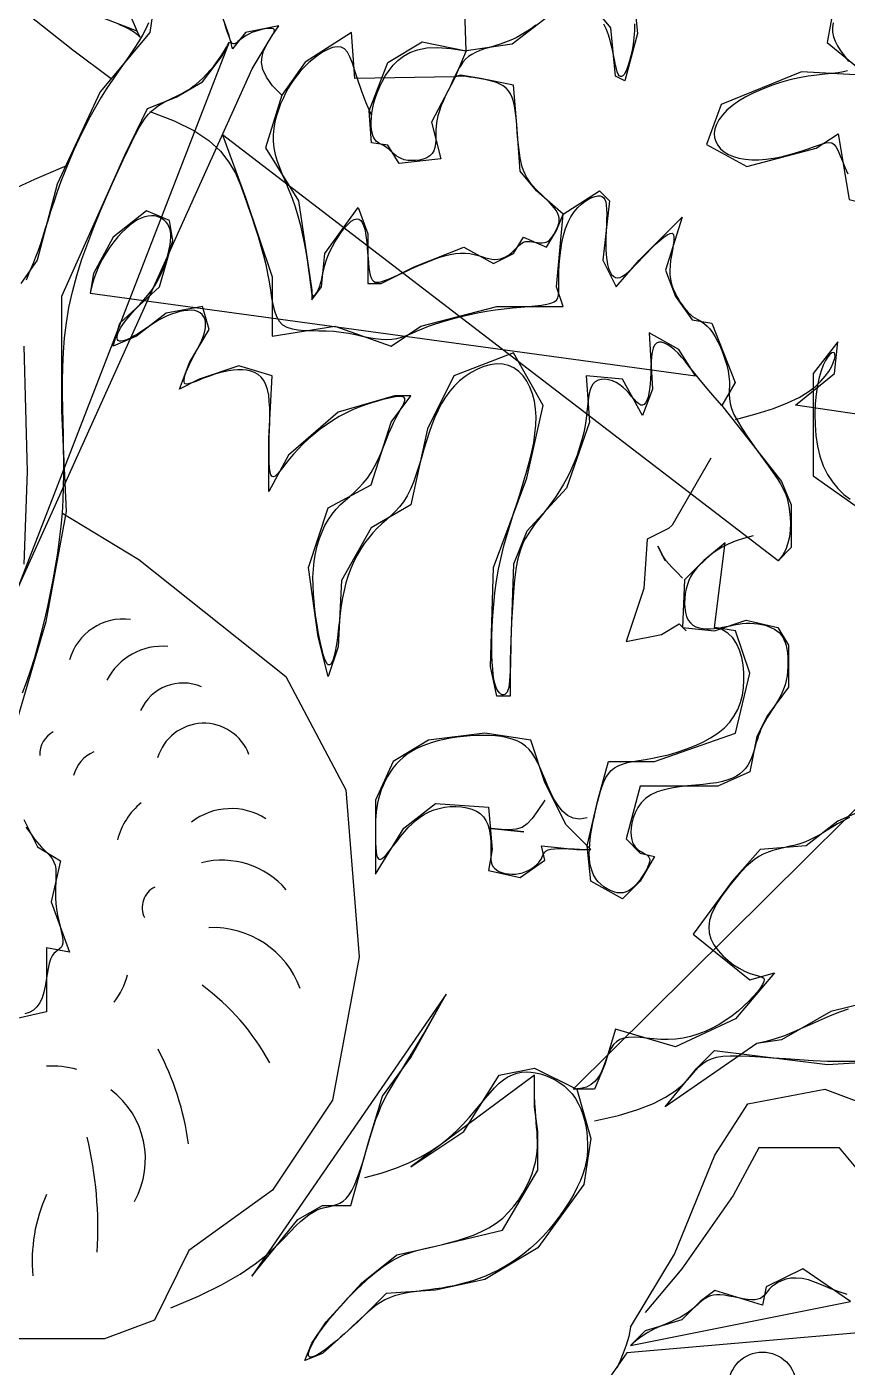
# Model space of a CAD drawing. Header units: metres. Extents: x -5582206 to 1721362, y -2047520 to 6750995.
# Drawn here: x 3729.4 to 3916.4, y 2026 to 2331.7 of the extents above; entities that cross this region are included whole.
import ezdxf

# ---------------------------------------------------------------- set-up
doc = ezdxf.new("R2010")
doc.units = ezdxf.units.M
doc.layers.add('3', color=3, linetype='Continuous')
doc.layers.add('7', color=7, linetype='Continuous')

msp = doc.modelspace()

# ---------------------------------------------------------------- linework, layer by layer
at = {"layer": '3'}
for points in [[(3845.49, 2332.04), (3844.4, 2331.27), (3843.29, 2330.53), (3842.14, 2329.84), (3840.97, 2329.21), (3839.77, 2328.65), (3838.55, 2328.16), (3837.32, 2327.74), (3836.1, 2327.36), (3834.92, 2327), (3833.78, 2326.65), (3832.71, 2326.28), (3831.73, 2325.87), (3830.85, 2325.42), (3830.09, 2324.89), (3829.43, 2324.29), (3828.85, 2323.62), (3828.33, 2322.88), (3827.86, 2322.08), (3827.41, 2321.21), (3826.95, 2320.29), (3826.48, 2319.3), (3825.97, 2318.26), (3825.44, 2317.17), (3824.9, 2316.04), (3824.39, 2314.89), (3823.91, 2313.72), (3823.49, 2312.54), (3823.14, 2311.37), (3822.89, 2310.22), (3822.75, 2309.08), (3822.68, 2307.99), (3822.65, 2306.94), (3822.63, 2305.95), (3822.57, 2305.02), (3822.45, 2304.18), (3822.22, 2303.43), (3821.84, 2302.79), (3821.3, 2302.26), (3820.61, 2301.83), (3819.81, 2301.52), (3818.95, 2301.3), (3818.04, 2301.19), (3817.13, 2301.17), (3816.26, 2301.24), (3815.46, 2301.39), (3814.75, 2301.63), (3814.14, 2301.93), (3813.61, 2302.27), (3813.13, 2302.65), (3812.7, 2303.04), (3812.3, 2303.42), (3811.91, 2303.78), (3811.52, 2304.1), (3811.12, 2304.37), (3810.71, 2304.6), (3810.31, 2304.82), (3809.91, 2305.04), (3809.52, 2305.28), (3809.16, 2305.57), (3808.84, 2305.93), (3808.55, 2306.37), (3808.31, 2306.92), (3808.13, 2307.56), (3808, 2308.3), (3807.93, 2309.12), (3807.92, 2310.03), (3807.97, 2311.02), (3808.09, 2312.07), (3808.29, 2313.19), (3808.55, 2314.36), (3808.9, 2315.57), (3809.33, 2316.82), (3809.86, 2318.07), (3810.47, 2319.33), (3811.2, 2320.56), (3812.02, 2321.77), (3812.97, 2322.93), (3814.03, 2324.02), (3815.28, 2325), (3816.75, 2325.84), (3818.51, 2326.48), (3820.62, 2326.88), (3823.12, 2327), (3826.07, 2326.79), (3829.54, 2326.2), (3823.65, 2504.85)], [(3750.35, 2332.3), (3751.72, 2331.68), (3752.96, 2331.07), (3753.98, 2330.46), (3754.75, 2329.87), (3755.21, 2329.31), (3747.92, 2346.04)], [(3709.77, 2164.87), (3780.79, 2322.14), (3785.32, 2329.68), (3786.83, 2331.94), (3779.29, 2330.43), (3776.27, 2326.66), (3775.52, 2329.68), (3770.99, 2342.48)], [(3867.17, 2344.44), (3868.67, 2330.2), (3865.74, 2319.39), (3863.64, 2320.44), (3862.59, 2331.44), (3855.25, 2340.35)], [(3758.93, 2340.22), (3757.42, 2330.43), (3746.11, 2316.87), (3736.3, 2295.78), (3731.78, 2278.45), (3728.01, 2273.18)], [(3913.55, 2337.27), (3911.89, 2328.12), (3921.05, 2320.63), (3906.06, 2321.46), (3887.73, 2313.98), (3884.4, 2304.82), (3893.56, 2299.83), (3909.39, 2303.99), (3914.38, 2307.32), (3916.88, 2292.34), (3936.04, 2287.35), (3947.7, 2291.51), (3951.87, 2298.17), (3962.69, 2300.66), (3979.35, 2308.15), (3978.52, 2322.3), (3971.02, 2321.46), (3966.86, 2318.97), (3959.36, 2327.29), (3954.36, 2328.12), (3946.04, 2323.96), (3937.71, 2321.46), (3935.21, 2321.46)], [(3757.13, 2332.59), (3756.52, 2331.23), (3755.78, 2329.8), (3754.91, 2328.31), (3753.9, 2326.76), (3752.79, 2325.13), (3751.59, 2323.42), (3750.32, 2321.62), (3749.02, 2319.72), (3747.69, 2317.72), (3746.36, 2315.62), (3745.05, 2313.39), (3743.78, 2311.08), (3742.54, 2308.69), (3741.35, 2306.25), (3740.21, 2303.78), (3739.13, 2301.3), (3738.12, 2298.83), (3737.18, 2296.41), (3736.33, 2294.04), (3735.55, 2291.74), (3734.83, 2289.54), (3734.17, 2287.45), (3733.55, 2285.47), (3732.98, 2283.64), (3732.43, 2281.97), (3731.91, 2280.46), (3731.39, 2279.14), (3730.9, 2277.96), (3730.44, 2276.89), (3730, 2275.88), (3729.61, 2274.9), (3729.27, 2273.89)], [(3748.65, 2319.85), (3739.91, 2326.4), (3729.72, 2334.4)], [(3745.01, 2334.4), (3754.48, 2330.77), (3755.21, 2329.31)], [(3848.95, 2334.59), (3840.03, 2327.77), (3829.54, 2326.2), (3826.91, 2319.91), (3821.67, 2309.95), (3823.77, 2301.57), (3814.32, 2300.52), (3811.7, 2304.71), (3808.02, 2305.24), (3807.5, 2312.57), (3811.7, 2323.58), (3819.57, 2328.3), (3829.54, 2326.2)], [(3913.26, 2332.61), (3913.08, 2331.57), (3913.1, 2330.51), (3913.31, 2329.45), (3913.69, 2328.4), (3914.23, 2327.37), (3914.88, 2326.39), (3915.55, 2325.45), (3916.19, 2324.58), (3916.72, 2323.79)], [(3787.58, 2316.12), (3787.58, 2316.12), (3785.44, 2318.27), (3784.03, 2320.23), (3783.24, 2321.98), (3782.95, 2323.56), (3783.04, 2324.95), (3783.39, 2326.18), (3783.9, 2327.25), (3784.44, 2328.17), (3784.91, 2328.95), (3785.3, 2329.6), (3785.59, 2330.12), (3785.77, 2330.54), (3785.85, 2330.86), (3785.8, 2331.08), (3785.63, 2331.23), (3785.32, 2331.31), (3784.87, 2331.33), (3784.32, 2331.29), (3783.67, 2331.2), (3782.96, 2331.06), (3782.22, 2330.87), (3781.47, 2330.64), (3780.73, 2330.37), (3780.04, 2330.05), (3779.41, 2329.71), (3778.86, 2329.35), (3778.36, 2328.99), (3777.92, 2328.64), (3777.53, 2328.33), (3777.19, 2328.08), (3776.9, 2327.89), (3776.65, 2327.79), (3776.43, 2327.8), (3776.23, 2327.92), (3776.05, 2328.16), (3775.86, 2328.52), (3775.66, 2329.01), (3775.44, 2329.63), (3775.19, 2330.4), (3774.89, 2331.31), (3774.53, 2332.37)], [(3808.03, 2311.54), (3808.03, 2311.54), (3806.74, 2314.53), (3805.71, 2317.21), (3804.89, 2319.6), (3804.22, 2321.67), (3803.64, 2323.42), (3803.09, 2324.84), (3802.51, 2325.92), (3801.84, 2326.66), (3801.05, 2327.06), (3800.13, 2327.14), (3799.12, 2326.96), (3798.05, 2326.55), (3796.95, 2325.96), (3795.84, 2325.23), (3794.76, 2324.41), (3793.74, 2323.53), (3792.79, 2322.62), (3791.91, 2321.7), (3791.11, 2320.76), (3790.36, 2319.77), (3789.67, 2318.75), (3789.02, 2317.68), (3788.41, 2316.55), (3787.83, 2315.36), (3787.28, 2314.11), (3786.77, 2312.79), (3786.33, 2311.41), (3785.96, 2310), (3785.7, 2308.55), (3785.55, 2307.07), (3785.54, 2305.57), (3785.7, 2304.07), (3786.01, 2302.56), (3786.48, 2301.03), (3787.06, 2299.47), (3787.72, 2297.87), (3788.44, 2296.2), (3789.18, 2294.44), (3789.91, 2292.59), (3790.6, 2290.63), (3791.22, 2288.55), (3791.78, 2286.39), (3792.27, 2284.21), (3792.7, 2282.05), (3793.07, 2279.96), (3793.39, 2278.01), (3793.65, 2276.23), (3793.86, 2274.69), (3794.03, 2273.41), (3794.16, 2272.39), (3794.26, 2271.61), (3794.35, 2271.03), (3794.43, 2270.63), (3794.52, 2270.4), (3794.62, 2270.29), (3794.74, 2270.29), (3794.9, 2270.38), (3795.09, 2270.55), (3795.29, 2270.8), (3795.51, 2271.12), (3795.74, 2271.53), (3795.96, 2272), (3796.18, 2272.56), (3796.38, 2273.18), (3796.56, 2273.87), (3796.73, 2274.64), (3796.91, 2275.46), (3797.12, 2276.35), (3797.36, 2277.3), (3797.67, 2278.3), (3798.05, 2279.36), (3798.51, 2280.46), (3799.08, 2281.61), (3799.73, 2282.76), (3800.44, 2283.89), (3801.18, 2284.95), (3801.94, 2285.9), (3802.68, 2286.71), (3803.39, 2287.34), (3804.04, 2287.74), (3804.62, 2287.9), (3805.11, 2287.82), (3805.54, 2287.53), (3805.9, 2287.04), (3806.2, 2286.38), (3806.45, 2285.57), (3806.65, 2284.64), (3806.81, 2283.6), (3806.93, 2282.48), (3807.03, 2281.31), (3807.12, 2280.13), (3807.2, 2278.96), (3807.29, 2277.83), (3807.39, 2276.79), (3807.52, 2275.85), (3807.69, 2275.06), (3807.9, 2274.44), (3808.16, 2273.98), (3808.48, 2273.67), (3808.85, 2273.49), (3809.28, 2273.43), (3809.77, 2273.47), (3810.33, 2273.6), (3810.96, 2273.81), (3811.65, 2274.07), (3812.42, 2274.39), (3813.25, 2274.75), (3814.15, 2275.16), (3815.11, 2275.6), (3816.13, 2276.07), (3817.22, 2276.56), (3818.37, 2277.07), (3819.58, 2277.59), (3820.82, 2278.11), (3822.1, 2278.6), (3823.38, 2279.05), (3824.66, 2279.44), (3825.92, 2279.76), (3827.14, 2279.98), (3828.3, 2280.09), (3829.4, 2280.07), (3830.43, 2279.96), (3831.39, 2279.77), (3832.31, 2279.54), (3833.16, 2279.28), (3833.97, 2279.04), (3834.74, 2278.84), (3835.46, 2278.7), (3836.15, 2278.66), (3836.81, 2278.69), (3837.42, 2278.81), (3838.01, 2278.99), (3838.56, 2279.23), (3839.07, 2279.52), (3839.55, 2279.85), (3839.99, 2280.21), (3840.4, 2280.6), (3840.78, 2280.99), (3841.15, 2281.38), (3841.51, 2281.75), (3841.88, 2282.08), (3842.27, 2282.36), (3842.68, 2282.58), (3843.13, 2282.72), (3843.62, 2282.77), (3844.15, 2282.75), (3844.7, 2282.69), (3845.27, 2282.6), (3845.83, 2282.51), (3846.38, 2282.44), (3846.91, 2282.42), (3847.4, 2282.47), (3847.85, 2282.61), (3848.26, 2282.83), (3848.62, 2283.12), (3848.96, 2283.48), (3849.26, 2283.87), (3849.54, 2284.31), (3849.8, 2284.76), (3850.04, 2285.23), (3850.27, 2285.7), (3850.47, 2286.18), (3850.64, 2286.66), (3850.75, 2287.15), (3850.8, 2287.65), (3850.77, 2288.16), (3850.64, 2288.7), (3850.42, 2289.25), (3850.08, 2289.83), (3849.64, 2290.42), (3849.13, 2291.03), (3848.55, 2291.65), (3847.93, 2292.28), (3847.29, 2292.9), (3846.65, 2293.53), (3846.02, 2294.15), (3845.42, 2294.76), (3844.87, 2295.36), (3844.35, 2295.99), (3843.87, 2296.64), (3843.43, 2297.34), (3843.03, 2298.08), (3842.68, 2298.9), (3842.38, 2299.8), (3842.11, 2300.78), (3841.9, 2301.85), (3841.71, 2302.98), (3841.56, 2304.16), (3841.43, 2305.38), (3841.31, 2306.61), (3841.21, 2307.85), (3841.12, 2309.09), (3841.02, 2310.3), (3840.91, 2311.47), (3840.78, 2312.6), (3840.6, 2313.67), (3840.37, 2314.67), (3840.08, 2315.58), (3839.7, 2316.41), (3839.23, 2317.12), (3838.66, 2317.72), (3838, 2318.22), (3837.27, 2318.63), (3836.47, 2318.97), (3835.62, 2319.24), (3834.74, 2319.46), (3833.85, 2319.65), (3832.95, 2319.82), (3832.06, 2319.98), (3831.19, 2320.13), (3830.36, 2320.25), (3829.56, 2320.35), (3828.81, 2320.41), (3828.12, 2320.42), (3827.5, 2320.39), (3826.95, 2320.29), (3804.17, 2319.88), (3803.42, 2330.43), (3792.86, 2323.65), (3787.58, 2316.12), (3783.81, 2304.07), (3791.35, 2292.01), (3794.37, 2271.67), (3794.37, 2269.41), (3796.63, 2272.43), (3797.38, 2279.96), (3804.92, 2290.51), (3807.19, 2284.48), (3807.19, 2273.18), (3810.2, 2273.18), (3817.74, 2276.95), (3829.05, 2281.47), (3835.84, 2277.7), (3840.36, 2279.96), (3842.63, 2283.73), (3847.9, 2281.47), (3850.17, 2285.23), (3851.68, 2289), (3845.64, 2294.27), (3841.87, 2298.79), (3841.12, 2309.34), (3840.36, 2318.38), (3832.82, 2319.88), (3828.3, 2320.64), (3826.95, 2320.29)], [(3867.98, 2332.36), (3867.93, 2330.77), (3867.81, 2329.24), (3867.63, 2327.77), (3867.4, 2326.39), (3867.13, 2325.11), (3866.83, 2323.96), (3866.52, 2322.93), (3866.2, 2322.07), (3865.88, 2321.37), (3865.57, 2320.85), (3865.28, 2320.51), (3865, 2320.35), (3864.73, 2320.37), (3864.48, 2320.55), (3864.24, 2320.91), (3864.02, 2321.42), (3863.82, 2322.1), (3863.63, 2322.92), (3863.44, 2323.88), (3863.24, 2324.95), (3863.01, 2326.1), (3862.74, 2327.32), (3862.42, 2328.57), (3862.02, 2329.84), (3861.54, 2331.09), (3860.97, 2332.32)], [(3728.44, 2179.81), (3729.43, 2182.38), (3730.35, 2185.06), (3731.21, 2187.82), (3732.02, 2190.65), (3732.78, 2193.55), (3733.5, 2196.5), (3734.18, 2199.49), (3734.83, 2202.51), (3735.43, 2205.56), (3735.98, 2208.62), (3736.47, 2211.68), (3736.89, 2214.73), (3737.24, 2217.78), (3737.51, 2220.8), (3737.69, 2223.79), (3737.8, 2226.76), (3737.84, 2229.71), (3737.84, 2232.67), (3737.8, 2235.63), (3737.74, 2238.61), (3737.66, 2241.62), (3737.59, 2244.67), (3737.54, 2247.76), (3737.53, 2250.91), (3737.59, 2254.11), (3737.74, 2257.39), (3738.01, 2260.73), (3738.43, 2264.16), (3739.02, 2267.67), (3739.81, 2271.26), (3740.81, 2274.95), (3741.99, 2278.67), (3743.3, 2282.38), (3744.7, 2286.03), (3746.13, 2289.55), (3747.57, 2292.91), (3748.95, 2296.03), (3750.23, 2298.87), (3751.38, 2301.38), (3752.41, 2303.58), (3753.33, 2305.5), (3754.17, 2307.16), (3754.96, 2308.59), (3755.7, 2309.82), (3756.42, 2310.86), (3757.14, 2311.75), (3757.89, 2312.51), (3758.64, 2313.16), (3759.42, 2313.72), (3760.2, 2314.21), (3760.99, 2314.64), (3761.78, 2315.04), (3762.58, 2315.41), (3763.37, 2315.78), (3764.15, 2316.17), (3764.93, 2316.58), (3765.7, 2317.02), (3766.47, 2317.51), (3767.25, 2318.05), (3768.03, 2318.64), (3768.81, 2319.31), (3769.61, 2320.05), (3770.41, 2320.88), (3771.22, 2321.78), (3772.02, 2322.75), (3772.8, 2323.77), (3773.55, 2324.83), (3774.26, 2325.93), (3774.92, 2327.04), (3775.52, 2328.17), (3705.68, 2147.99)], [(3727.18, 2173.57), (3733.84, 2196.07), (3738.45, 2221.14), (3737.42, 2244.15), (3737.42, 2270.24), (3751.76, 2302.46), (3756.92, 2313.1), (3763.45, 2315.62), (3769.48, 2319.13), (3774.01, 2325.16), (3775.52, 2328.17)], [(3916.48, 2321.66), (3915.59, 2321.4), (3914.41, 2321.21), (3912.98, 2321.05), (3911.33, 2320.89), (3909.51, 2320.69), (3907.55, 2320.43), (3905.5, 2320.08), (3903.4, 2319.6), (3901.28, 2319), (3899.18, 2318.3), (3897.14, 2317.51), (3895.18, 2316.64), (3893.36, 2315.71), (3891.7, 2314.72), (3890.23, 2313.7), (3888.99, 2312.65), (3887.99, 2311.58), (3887.2, 2310.51), (3886.64, 2309.45), (3886.29, 2308.41), (3886.15, 2307.4), (3886.22, 2306.43), (3886.48, 2305.52), (3886.94, 2304.67), (3887.59, 2303.89), (3888.4, 2303.2), (3889.38, 2302.6), (3890.51, 2302.11), (3891.77, 2301.73), (3893.16, 2301.48), (3894.67, 2301.36), (3896.28, 2301.37), (3897.96, 2301.51), (3899.67, 2301.76), (3901.39, 2302.08), (3903.07, 2302.48), (3904.69, 2302.92), (3906.2, 2303.38), (3907.58, 2303.85), (3908.8, 2304.31), (3909.87, 2304.72), (3910.8, 2305.04), (3911.61, 2305.26), (3912.31, 2305.32), (3912.93, 2305.2), (3913.48, 2304.86), (3913.97, 2304.27), (3914.42, 2303.41), (3914.88, 2302.31), (3915.37, 2301.05), (3915.93, 2299.66), (3916.6, 2298.2)], [(3757.42, 2312.35), (3757.42, 2312.35), (3763.01, 2310.29), (3767.46, 2308.08), (3770.91, 2305.75), (3773.54, 2303.34), (3775.5, 2300.86), (3776.96, 2298.34), (3778.06, 2295.82), (3778.97, 2293.33), (3779.83, 2290.89), (3780.65, 2288.5), (3781.42, 2286.16), (3782.14, 2283.89), (3782.79, 2281.68), (3783.38, 2279.53), (3783.89, 2277.45), (3784.31, 2275.44), (3784.65, 2273.5), (3784.93, 2271.66), (3785.2, 2269.92), (3785.49, 2268.33), (3785.85, 2266.9), (3786.31, 2265.64), (3786.92, 2264.59), (3787.71, 2263.76), (3788.71, 2263.17), (3789.9, 2262.79), (3791.26, 2262.56), (3792.75, 2262.45), (3794.34, 2262.4), (3795.99, 2262.39), (3797.69, 2262.35), (3799.39, 2262.26), (3801.08, 2262.07), (3802.73, 2261.8), (3804.34, 2261.5), (3805.9, 2261.17), (3807.4, 2260.87), (3808.83, 2260.62), (3810.19, 2260.44), (3811.46, 2260.37), (3812.64, 2260.44), (3813.76, 2260.63), (3814.86, 2260.93), (3815.95, 2261.32), (3817.08, 2261.77), (3818.28, 2262.28), (3819.58, 2262.83), (3821.01, 2263.39), (3822.6, 2263.95), (3824.32, 2264.51), (3826.16, 2265.04), (3828.1, 2265.55), (3830.09, 2266.03), (3832.13, 2266.46), (3834.18, 2266.84), (3836.22, 2267.15), (3838.22, 2267.4), (3840.16, 2267.6), (3842.01, 2267.76), (3843.74, 2267.91), (3845.32, 2268.05), (3846.73, 2268.21), (3847.94, 2268.41), (3848.91, 2268.66), (3849.64, 2268.98), (3850.14, 2269.39), (3850.46, 2269.89), (3850.64, 2270.51), (3850.71, 2271.26), (3850.71, 2272.16), (3850.69, 2273.21), (3850.67, 2274.44), (3850.69, 2275.84), (3850.77, 2277.39), (3850.91, 2279.03), (3851.13, 2280.73), (3851.41, 2282.43), (3851.78, 2284.09), (3852.25, 2285.67), (3852.81, 2287.12), (3853.47, 2288.39), (3854.21, 2289.5), (3855.01, 2290.45), (3855.84, 2291.24), (3856.67, 2291.89), (3857.49, 2292.39), (3858.26, 2292.77), (3858.96, 2293.02), (3859.58, 2293.15), (3860.1, 2293.15), (3860.54, 2293.02), (3860.9, 2292.75), (3861.18, 2292.33), (3861.39, 2291.76), (3861.53, 2291.03), (3861.6, 2290.13), (3861.62, 2289.06), (3861.6, 2287.85), (3861.55, 2286.53), (3861.49, 2285.15), (3861.44, 2283.75), (3861.41, 2282.34), (3861.42, 2280.99), (3861.48, 2279.71), (3861.61, 2278.54), (3861.8, 2277.51), (3862.06, 2276.61), (3862.37, 2275.85), (3862.74, 2275.24), (3863.16, 2274.8), (3863.62, 2274.53), (3864.12, 2274.44), (3864.65, 2274.53), (3865.23, 2274.79), (3865.85, 2275.21), (3866.52, 2275.77), (3867.24, 2276.45), (3868.02, 2277.24), (3868.86, 2278.12), (3869.77, 2279.08), (3870.74, 2280.09), (3871.75, 2281.11), (3872.76, 2282.09), (3873.73, 2282.97), (3874.63, 2283.72), (3875.43, 2284.27), (3876.08, 2284.58), (3876.56, 2284.6), (3876.84, 2284.3), (3876.94, 2283.71), (3876.91, 2282.89), (3876.78, 2281.89), (3876.59, 2280.77), (3876.38, 2279.57), (3876.19, 2278.37), (3876.06, 2277.2), (3876.01, 2276.11), (3876.04, 2275.11), (3876.16, 2274.19), (3876.34, 2273.32), (3876.58, 2272.51), (3876.87, 2271.74), (3877.2, 2271.01), (3877.56, 2270.29), (3877.95, 2269.59), (3878.36, 2268.91), (3878.8, 2268.26), (3879.25, 2267.64), (3879.71, 2267.06), (3880.2, 2266.53), (3880.7, 2266.06), (3881.21, 2265.65), (3881.73, 2265.3), (3882.27, 2264.99), (3882.82, 2264.68), (3883.38, 2264.34), (3883.95, 2263.94), (3884.53, 2263.44), (3885.13, 2262.81), (3885.73, 2262.01), (3886.35, 2261.02), (3886.96, 2259.87), (3887.54, 2258.61), (3888.09, 2257.27), (3888.58, 2255.89), (3888.99, 2254.52), (3889.3, 2253.2), (3889.5, 2251.96), (3889.59, 2250.84), (3889.59, 2249.81), (3889.56, 2248.83), (3889.55, 2247.87), (3889.6, 2246.87), (3889.77, 2245.8), (3890.1, 2244.62), (3890.63, 2243.3), (3891.42, 2241.8), (3892.4, 2240.16), (3893.54, 2238.43), (3894.77, 2236.65), (3896.04, 2234.86), (3897.3, 2233.13), (3898.49, 2231.49), (3899.56, 2229.99), (3900.46, 2228.67), (3901.21, 2227.49), (3901.81, 2226.41), (3902.29, 2225.4), (3902.67, 2224.41), (3902.95, 2223.4), (3903.17, 2222.32), (3903.33, 2221.14), (3903.45, 2219.83), (3903.5, 2218.4), (3903.45, 2216.92), (3903.28, 2215.4), (3902.95, 2213.91), (3902.43, 2212.46), (3901.68, 2211.11), (3900.69, 2209.9), (3774.01, 2307.08), (3779.29, 2292.77), (3785.32, 2274.69), (3785.32, 2261.13), (3799.65, 2263.39), (3812.46, 2258.87), (3819.25, 2263.39), (3836.59, 2267.91), (3851.68, 2267.91), (3850.17, 2272.43), (3851.68, 2289), (3859.97, 2294.27), (3862.23, 2292.01), (3860.72, 2278.45), (3863.74, 2272.43), (3869.02, 2278.45), (3878.82, 2288.25), (3875.05, 2276.19), (3877.31, 2270.17), (3881.08, 2264.89), (3885.61, 2264.14), (3890.89, 2250.58), (3887.87, 2245.31), (3901.44, 2227.98), (3903.71, 2222.71), (3903.71, 2212.92), (3900.69, 2209.9)], [(3738.62, 2300.07), (3738.62, 2300.07), (3731.19, 2296.85), (3725.26, 2294.13)], [(3887.87, 2245.31), (3887.87, 2245.31), (3885.79, 2247.68), (3884.06, 2249.73), (3882.6, 2251.5), (3881.39, 2253.01), (3880.36, 2254.31), (3879.47, 2255.42), (3878.66, 2256.39), (3877.88, 2257.24), (3877.1, 2257.99), (3876.31, 2258.64), (3875.54, 2259.17), (3874.81, 2259.54), (3874.12, 2259.75), (3873.5, 2259.76), (3872.97, 2259.56), (3872.54, 2259.12), (3872.22, 2258.43), (3871.99, 2257.53), (3871.84, 2256.46), (3871.75, 2255.27), (3871.7, 2254.01), (3871.65, 2252.71), (3871.61, 2251.43), (3871.53, 2250.2), (3871.41, 2249.08), (3871.25, 2248.08), (3871.04, 2247.22), (3870.79, 2246.5), (3870.5, 2245.95), (3870.17, 2245.58), (3869.8, 2245.4), (3869.4, 2245.43), (3868.95, 2245.68), (3868.47, 2246.11), (3867.95, 2246.67), (3867.38, 2247.33), (3866.77, 2248.05), (3866.11, 2248.77), (3865.39, 2249.46), (3864.62, 2250.08), (3863.79, 2250.58), (3862.93, 2250.96), (3862.06, 2251.21), (3861.21, 2251.32), (3860.4, 2251.28), (3859.65, 2251.09), (3859, 2250.73), (3858.46, 2250.2), (3858.06, 2249.51), (3857.76, 2248.64), (3857.55, 2247.63), (3857.39, 2246.49), (3857.26, 2245.21), (3857.12, 2243.83), (3856.94, 2242.35), (3856.7, 2240.79), (3856.37, 2239.16), (3855.95, 2237.47), (3855.45, 2235.75), (3854.86, 2234.02), (3854.2, 2232.3), (3853.47, 2230.6), (3852.67, 2228.95), (3851.8, 2227.35), (3850.88, 2225.84), (3849.92, 2224.4), (3848.94, 2223.04), (3847.95, 2221.74), (3846.99, 2220.49), (3846.06, 2219.3), (3845.18, 2218.16), (3844.39, 2217.06), (3843.68, 2215.99), (3843.06, 2214.92), (3842.51, 2213.82), (3842.05, 2212.67), (3841.64, 2211.41), (3841.29, 2210.03), (3841, 2208.49), (3840.74, 2206.76), (3840.52, 2204.83), (3840.34, 2202.72), (3840.18, 2200.49), (3840.05, 2198.21), (3839.94, 2195.92), (3839.86, 2193.68), (3839.79, 2191.54), (3839.74, 2189.56), (3839.69, 2187.79), (3839.66, 2186.21), (3839.61, 2184.82), (3839.56, 2183.62), (3839.49, 2182.58), (3839.4, 2181.71), (3839.27, 2180.98), (3839.11, 2180.4), (3838.9, 2179.95), (3838.65, 2179.62), (3838.37, 2179.41), (3838.07, 2179.33), (3837.76, 2179.37), (3837.45, 2179.52), (3837.14, 2179.78), (3836.85, 2180.15), (3836.57, 2180.63), (3836.33, 2181.23), (3836.11, 2181.98), (3835.92, 2182.88), (3835.76, 2183.96), (3835.63, 2185.23), (3835.53, 2186.72), (3835.46, 2188.43), (3835.43, 2190.39), (3835.45, 2192.55), (3835.52, 2194.9), (3835.65, 2197.38), (3835.85, 2199.97), (3836.13, 2202.63), (3836.5, 2205.32), (3836.97, 2208.02), (3837.54, 2210.69), (3838.19, 2213.31), (3838.91, 2215.9), (3839.67, 2218.44), (3840.46, 2220.94), (3841.25, 2223.38), (3842.02, 2225.77), (3842.75, 2228.11), (3843.43, 2230.39), (3844.03, 2232.6), (3844.55, 2234.76), (3844.97, 2236.85), (3845.27, 2238.88), (3845.46, 2240.84), (3845.5, 2242.73), (3845.39, 2244.55), (3845.12, 2246.3), (3844.69, 2247.96), (3844.12, 2249.49), (3843.4, 2250.88), (3842.54, 2252.1), (3841.56, 2253.12), (3840.45, 2253.92), (3839.23, 2254.47), (3837.91, 2254.76), (3836.51, 2254.81), (3835.06, 2254.62), (3833.59, 2254.22), (3832.13, 2253.64), (3830.7, 2252.88), (3829.33, 2251.98), (3828.05, 2250.96), (3826.88, 2249.82), (3825.82, 2248.58), (3824.86, 2247.25), (3823.98, 2245.81), (3823.18, 2244.28), (3822.45, 2242.66), (3821.77, 2240.95), (3821.14, 2239.16), (3820.54, 2237.28), (3819.96, 2235.36), (3819.39, 2233.43), (3818.81, 2231.51), (3818.21, 2229.65), (3817.57, 2227.87), (3816.87, 2226.22), (3816.11, 2224.72), (3815.27, 2223.39), (3814.36, 2222.22), (3813.4, 2221.16), (3812.4, 2220.18), (3811.38, 2219.24), (3810.35, 2218.31), (3809.32, 2217.34), (3808.32, 2216.31), (3807.35, 2215.17), (3806.42, 2213.94), (3805.54, 2212.61), (3804.72, 2211.21), (3803.96, 2209.72), (3803.28, 2208.17), (3802.68, 2206.55), (3802.16, 2204.88), (3801.73, 2203.17), (3801.38, 2201.43), (3801.1, 2199.68), (3800.87, 2197.96), (3800.67, 2196.28), (3800.5, 2194.66), (3800.33, 2193.12), (3800.15, 2191.7), (3799.95, 2190.4), (3799.73, 2189.25), (3799.49, 2188.25), (3799.24, 2187.43), (3798.97, 2186.8), (3798.7, 2186.37), (3798.42, 2186.15), (3798.14, 2186.17), (3797.85, 2186.44), (3797.57, 2186.93), (3797.29, 2187.63), (3797.01, 2188.53), (3796.72, 2189.6), (3796.44, 2190.84), (3796.16, 2192.21), (3795.87, 2193.71), (3795.59, 2195.31), (3795.33, 2197), (3795.09, 2198.77), (3794.89, 2200.58), (3794.74, 2202.43), (3794.66, 2204.3), (3794.65, 2206.17), (3794.74, 2208.02), (3794.94, 2209.84), (3795.23, 2211.61), (3795.63, 2213.32), (3796.13, 2214.96), (3796.71, 2216.51), (3797.39, 2217.98), (3798.16, 2219.34), (3799.02, 2220.57), (3799.95, 2221.69), (3800.95, 2222.72), (3801.98, 2223.68), (3803.04, 2224.61), (3804.1, 2225.55), (3805.13, 2226.52), (3806.13, 2227.58), (3807.06, 2228.74), (3807.92, 2230.02), (3808.7, 2231.42), (3809.42, 2232.89), (3810.09, 2234.4), (3810.72, 2235.92), (3811.32, 2237.4), (3811.9, 2238.83), (3812.46, 2240.16), (3813.03, 2241.37), (3813.57, 2242.45), (3814.09, 2243.41), (3814.55, 2244.26), (3814.95, 2244.99), (3815.27, 2245.62), (3815.5, 2246.14), (3815.61, 2246.56), (3815.59, 2246.89), (3815.44, 2247.13), (3815.16, 2247.29), (3814.74, 2247.36), (3814.19, 2247.36), (3813.5, 2247.29), (3812.68, 2247.15), (3811.71, 2246.94), (3810.61, 2246.67), (3809.38, 2246.35), (3808.06, 2245.95), (3806.65, 2245.48), (3805.19, 2244.94), (3803.69, 2244.31), (3802.17, 2243.6), (3800.65, 2242.8), (3799.16, 2241.9), (3797.7, 2240.93), (3796.28, 2239.9), (3794.92, 2238.81), (3793.62, 2237.69), (3792.4, 2236.55), (3791.26, 2235.4), (3790.22, 2234.26), (3789.28, 2233.15), (3788.45, 2232.1), (3787.71, 2231.14), (3787.06, 2230.32), (3786.5, 2229.67), (3786.03, 2229.23), (3785.64, 2229.03), (3785.32, 2229.11), (3785.07, 2229.5), (3784.88, 2230.17), (3784.75, 2231.09), (3784.67, 2232.22), (3784.63, 2233.53), (3784.63, 2234.97), (3784.65, 2236.53), (3784.69, 2238.15), (3784.74, 2239.81), (3784.78, 2241.48), (3784.8, 2243.13), (3784.78, 2244.73), (3784.7, 2246.25), (3784.55, 2247.67), (3784.3, 2248.95), (3783.94, 2250.08), (3783.45, 2251.02), (3782.85, 2251.79), (3782.14, 2252.4), (3781.34, 2252.86), (3780.47, 2253.18), (3779.53, 2253.38), (3778.55, 2253.47), (3777.53, 2253.47), (3776.48, 2253.38), (3775.42, 2253.23), (3774.36, 2253.01), (3773.32, 2252.75), (3772.29, 2252.45), (3771.31, 2252.13), (3770.36, 2251.79), (3769.48, 2251.46), (3768.67, 2251.14), (3767.93, 2250.84), (3767.28, 2250.59), (3766.7, 2250.39), (3766.22, 2250.27), (3765.82, 2250.22), (3765.53, 2250.28), (3765.34, 2250.46), (3765.25, 2250.75), (3765.25, 2251.17), (3765.35, 2251.68), (3765.52, 2252.29), (3765.77, 2252.98), (3766.08, 2253.72), (3766.44, 2254.52), (3766.84, 2255.35), (3767.28, 2256.21), (3767.74, 2257.08), (3768.2, 2257.97), (3768.65, 2258.85), (3769.07, 2259.73), (3769.44, 2260.6), (3769.75, 2261.44), (3769.99, 2262.26), (3770.13, 2263.04), (3770.17, 2263.78), (3770.12, 2264.46), (3769.97, 2265.08), (3769.72, 2265.63), (3769.37, 2266.11), (3768.91, 2266.49), (3768.35, 2266.78), (3767.69, 2266.96), (3766.94, 2267.04), (3766.11, 2267.03), (3765.23, 2266.93), (3764.3, 2266.75), (3763.35, 2266.49), (3762.39, 2266.17), (3761.44, 2265.77), (3760.51, 2265.32), (3759.6, 2264.83), (3758.72, 2264.3), (3757.86, 2263.75), (3757.02, 2263.19), (3756.21, 2262.65), (3755.42, 2262.12), (3754.65, 2261.63), (3753.91, 2261.18), (3753.21, 2260.79), (3752.54, 2260.47), (3751.94, 2260.22), (3751.39, 2260.05), (3750.92, 2259.97), (3750.54, 2259.99), (3750.25, 2260.12), (3750.07, 2260.37), (3750, 2260.72), (3750.03, 2261.18), (3750.18, 2261.72), (3750.43, 2262.35), (3750.8, 2263.05), (3751.29, 2263.82), (3751.89, 2264.64), (3752.6, 2265.51), (3753.41, 2266.43), (3754.28, 2267.39), (3755.19, 2268.39), (3756.11, 2269.44), (3757.01, 2270.52), (3757.88, 2271.64), (3758.67, 2272.8), (3759.38, 2274), (3760, 2275.21), (3760.53, 2276.42), (3760.98, 2277.62), (3761.36, 2278.79), (3761.66, 2279.92), (3761.9, 2280.98), (3762.07, 2281.97), (3762.18, 2282.86), (3762.23, 2283.67), (3762.22, 2284.4), (3762.15, 2285.06), (3762.01, 2285.65), (3761.8, 2286.19), (3761.53, 2286.67), (3761.19, 2287.12), (3760.78, 2287.52), (3760.3, 2287.88), (3759.76, 2288.18), (3759.16, 2288.4), (3758.51, 2288.55), (3757.81, 2288.6), (3757.07, 2288.54), (3756.29, 2288.37), (3755.47, 2288.07), (3754.62, 2287.65), (3753.75, 2287.1), (3752.86, 2286.43), (3751.96, 2285.65), (3751.06, 2284.76), (3750.15, 2283.76), (3749.25, 2282.66), (3748.36, 2281.46), (3747.5, 2280.16), (3746.69, 2278.78), (3745.93, 2277.33), (3745.26, 2275.81), (3744.67, 2274.23), (3744.2, 2272.6), (3743.84, 2270.92), (3881.84, 2252.09), (3878.07, 2258.11), (3871.28, 2261.88), (3872.03, 2249.07), (3869.77, 2243.05), (3865.25, 2251.33), (3856.95, 2252.09), (3857.71, 2241.54), (3852.43, 2226.48), (3843.38, 2216.68), (3840.36, 2209.15), (3839.61, 2187.3), (3839.61, 2179.02), (3836.59, 2179.02), (3835.09, 2185.8), (3835.84, 2208.4), (3843.38, 2228.74), (3847.15, 2245.31), (3840.36, 2257.36), (3826.79, 2252.09), (3820.76, 2240.03), (3816.99, 2222.71), (3807.94, 2217.44), (3801.15, 2205.38), (3800.4, 2190.32), (3798.14, 2183.54), (3795.87, 2192.58), (3793.61, 2208.4), (3798.14, 2221.96), (3807.94, 2227.23), (3812.46, 2241.54), (3816.99, 2247.57), (3813.22, 2247.57), (3800.4, 2243.8), (3789.09, 2234.01), (3784.56, 2225.72), (3784.56, 2237.78), (3785.32, 2252.09), (3777.78, 2254.35), (3768.73, 2251.33), (3764.2, 2249.07), (3766.47, 2255.1), (3770.99, 2262.63), (3769.48, 2267.91), (3761.19, 2266.4), (3754.4, 2261.13), (3749.12, 2258.87), (3750.63, 2264.14), (3759.68, 2272.43), (3762.7, 2282.97), (3761.94, 2287.49), (3756.66, 2289.75), (3749.12, 2283.73), (3744.6, 2275.44), (3743.84, 2270.92)], [(3965.05, 2236.54), (3904.69, 2245.38), (3913.54, 2252.62), (3914.35, 2259.85), (3908.71, 2252.62), (3908.71, 2229.3), (3922.4, 2219.65)], [(3728.76, 2258.87), (3729.52, 2230.24), (3728.76, 2209.15)], [(3891.01, 2242.16), (3891.01, 2242.16), (3895.72, 2243.39), (3899.64, 2244.64), (3902.87, 2245.9), (3905.49, 2247.17), (3907.57, 2248.42), (3909.2, 2249.66), (3910.47, 2250.86), (3911.46, 2252.01), (3912.25, 2253.11), (3912.85, 2254.13), (3913.28, 2255.06), (3913.55, 2255.86), (3913.67, 2256.52), (3913.66, 2257.02), (3913.52, 2257.33), (3913.27, 2257.44), (3912.93, 2257.33), (3912.5, 2256.99), (3912.02, 2256.41), (3911.51, 2255.6), (3911, 2254.55), (3910.5, 2253.26), (3910.04, 2251.72), (3909.65, 2249.94), (3909.35, 2247.91), (3909.14, 2245.69), (3909.06, 2243.34), (3909.12, 2240.91), (3909.32, 2238.46), (3909.69, 2236.05), (3910.24, 2233.74), (3910.99, 2231.58), (3911.95, 2229.62), (3913.08, 2227.89), (3914.34, 2226.36), (3915.69, 2225.06), (3917.09, 2223.98)], [(3885.37, 2233.32), (3876.52, 2218.04), (3875.71, 2217.24), (3870.88, 2214.83), (3870.08, 2203.57), (3866.05, 2191.51), (3874.1, 2193.12), (3878.13, 2195.53), (3879.74, 2193.92)], [(3737.41, 2220.82), (3754.93, 2210.17), (3788.45, 2183.53), (3802.16, 2157.65), (3805.21, 2119.6), (3799.12, 2086.87), (3785.4, 2066.33), (3766.36, 2052.63), (3758.51, 2036.69), (3747.15, 2032.43), (3717.31, 2032.43), (3706.66, 2034.56)], [(3895.03, 2215.63), (3895.03, 2215.63), (3892.8, 2215.01), (3890.9, 2214.36), (3889.3, 2213.69), (3887.95, 2213), (3886.81, 2212.31), (3885.83, 2211.62), (3884.99, 2210.93), (3884.23, 2210.27), (3883.53, 2209.63), (3882.86, 2208.99), (3882.25, 2208.35), (3881.69, 2207.69), (3881.19, 2206.99), (3880.73, 2206.23), (3880.34, 2205.41), (3880.01, 2204.5), (3879.74, 2203.5), (3879.54, 2202.44), (3879.42, 2201.33), (3879.38, 2200.23), (3879.43, 2199.15), (3879.58, 2198.13), (3879.84, 2197.2), (3880.21, 2196.4), (3880.69, 2195.75), (3881.28, 2195.24), (3881.96, 2194.86), (3882.71, 2194.6), (3883.53, 2194.44), (3884.39, 2194.37), (3885.27, 2194.38), (3886.18, 2194.46), (3887.08, 2194.58), (3887.99, 2194.74), (3888.89, 2194.92), (3889.8, 2195.11), (3890.7, 2195.29), (3891.61, 2195.46), (3892.51, 2195.58), (3893.42, 2195.66), (3894.32, 2195.68), (3895.22, 2195.64), (3896.09, 2195.54), (3896.94, 2195.39), (3897.75, 2195.19), (3898.51, 2194.95), (3899.22, 2194.65), (3899.86, 2194.32), (3900.43, 2193.95), (3900.92, 2193.54), (3901.35, 2193.07), (3901.72, 2192.55), (3902.03, 2191.96), (3902.29, 2191.31), (3902.51, 2190.58), (3902.68, 2189.77), (3902.81, 2188.87), (3902.9, 2187.9), (3902.94, 2186.89), (3902.93, 2185.83), (3902.86, 2184.76), (3902.73, 2183.68), (3902.54, 2182.62), (3902.27, 2181.59), (3901.94, 2180.61), (3901.54, 2179.68), (3901.09, 2178.79), (3900.61, 2177.94), (3900.12, 2177.13), (3899.61, 2176.35), (3899.12, 2175.61), (3898.65, 2174.89), (3898.22, 2174.2), (3897.82, 2173.52), (3897.45, 2172.85), (3897.11, 2172.18), (3896.79, 2171.49), (3896.5, 2170.78), (3896.23, 2170.04), (3895.97, 2169.26), (3895.72, 2168.44), (3895.47, 2167.57), (3895.21, 2166.69), (3894.93, 2165.81), (3894.61, 2164.94), (3894.23, 2164.1), (3893.8, 2163.3), (3893.29, 2162.56), (3892.69, 2161.9), (3891.99, 2161.3), (3891.19, 2160.78), (3890.27, 2160.32), (3889.22, 2159.92), (3888.04, 2159.58), (3886.72, 2159.3), (3885.24, 2159.08), (3883.6, 2158.9), (3881.86, 2158.74), (3880.04, 2158.57), (3878.21, 2158.36), (3876.41, 2158.08), (3874.69, 2157.7), (3873.1, 2157.2), (3871.69, 2156.53), (3870.49, 2155.69), (3869.5, 2154.7), (3868.71, 2153.61), (3868.1, 2152.44), (3867.65, 2151.26), (3867.35, 2150.09), (3867.18, 2148.97), (3867.13, 2147.95), (3867.18, 2147.07), (3867.31, 2146.3), (3867.52, 2145.66), (3867.8, 2145.11), (3868.12, 2144.65), (3868.49, 2144.26), (3868.87, 2143.94), (3869.27, 2143.67), (3869.67, 2143.43), (3870.06, 2143.22), (3870.42, 2143.02), (3870.75, 2142.81), (3871.02, 2142.59), (3871.24, 2142.33), (3871.37, 2142.02), (3871.42, 2141.66), (3871.37, 2141.22), (3871.23, 2140.72), (3871.02, 2140.17), (3870.73, 2139.58), (3870.39, 2138.97), (3870.01, 2138.34), (3869.58, 2137.71), (3869.14, 2137.1), (3868.68, 2136.51), (3868.2, 2135.96), (3867.7, 2135.46), (3867.18, 2135.02), (3866.62, 2134.66), (3866.03, 2134.39), (3865.39, 2134.21), (3864.71, 2134.15), (3863.99, 2134.21), (3863.23, 2134.39), (3862.46, 2134.68), (3861.69, 2135.07), (3860.96, 2135.56), (3860.26, 2136.13), (3859.63, 2136.78), (3859.08, 2137.5), (3858.62, 2138.29), (3858.27, 2139.13), (3857.99, 2140.03), (3857.8, 2140.99), (3857.69, 2141.99), (3857.64, 2143.04), (3857.66, 2144.14), (3857.74, 2145.27), (3857.86, 2146.45), (3858.03, 2147.65), (3858.24, 2148.88), (3858.47, 2150.12), (3858.74, 2151.36), (3859.02, 2152.61), (3859.31, 2153.84), (3859.62, 2155.06), (3859.92, 2156.25), (3860.24, 2157.4), (3860.59, 2158.5), (3860.99, 2159.53), (3861.45, 2160.48), (3861.99, 2161.33), (3862.63, 2162.08), (3863.37, 2162.7), (3864.24, 2163.18), (3865.23, 2163.56), (3866.35, 2163.87), (3867.6, 2164.12), (3868.97, 2164.35), (3870.46, 2164.6), (3872.09, 2164.89), (3873.83, 2165.24), (3875.7, 2165.69), (3877.65, 2166.25), (3879.63, 2166.91), (3881.6, 2167.67), (3883.51, 2168.54), (3885.32, 2169.52), (3886.99, 2170.61), (3888.46, 2171.81), (3889.7, 2173.12), (3890.71, 2174.53), (3891.52, 2176.03), (3892.13, 2177.6), (3892.56, 2179.24), (3892.81, 2180.93), (3892.92, 2182.66), (3892.88, 2184.41), (3892.72, 2186.16), (3892.4, 2187.88), (3891.92, 2189.52), (3891.24, 2191.02), (3890.35, 2192.34), (3889.22, 2193.43), (3887.84, 2194.24), (3886.18, 2194.72), (3888.59, 2214.02), (3883.76, 2210), (3879.34, 2205.58), (3878.93, 2194.72), (3886.18, 2193.92), (3893.42, 2196.33), (3900.66, 2194.72), (3903.08, 2190.7), (3903.08, 2181.06), (3898.25, 2174.62), (3895.83, 2169.8), (3894.23, 2161.76), (3886.98, 2158.54), (3869.27, 2158.54), (3866.05, 2146.48), (3869.27, 2143.26), (3872.49, 2142.46), (3869.27, 2136.83), (3865.25, 2132.81), (3858.01, 2136.83), (3857.2, 2144.87), (3859.62, 2155.33), (3862.03, 2164.17), (3872.49, 2164.17), (3891.01, 2170.6), (3894.23, 2184.27), (3891.01, 2193.92), (3886.18, 2194.72)], [(3878.93, 2205.98), (3878.93, 2205.98), (3877.6, 2207.31), (3876.58, 2208.36), (3875.81, 2209.19), (3875.21, 2209.9), (3874.73, 2210.58), (3874.29, 2211.3), (3873.84, 2212.15), (3873.3, 2213.22), (3874.91, 2210), (3873.3, 2213.22)], [(3916.96, 2151.39), (3915.55, 2150.63), (3914.25, 2149.89), (3913.04, 2149.16), (3911.9, 2148.47), (3910.81, 2147.8), (3909.75, 2147.19), (3908.71, 2146.62), (3907.65, 2146.11), (3906.57, 2145.68), (3905.44, 2145.31), (3904.27, 2144.99), (3903.08, 2144.71), (3901.89, 2144.44), (3900.7, 2144.15), (3899.53, 2143.83), (3898.4, 2143.45), (3897.31, 2143), (3896.28, 2142.44), (3895.31, 2141.79), (3894.37, 2141.05), (3893.45, 2140.22), (3892.55, 2139.29), (3891.65, 2138.28), (3890.74, 2137.2), (3889.8, 2136.03), (3888.83, 2134.79), (3887.87, 2133.48), (3886.97, 2132.13), (3886.18, 2130.73), (3885.53, 2129.32), (3885.08, 2127.89), (3884.88, 2126.46), (3884.97, 2125.04), (3885.38, 2123.65), (3886.08, 2122.3), (3887, 2121.02), (3888.09, 2119.83), (3889.29, 2118.74), (3890.55, 2117.78), (3891.81, 2116.97), (3893.02, 2116.33), (3894.12, 2115.86), (3895.09, 2115.54), (3895.92, 2115.31), (3896.59, 2115.12), (3897.09, 2114.94), (3897.41, 2114.71), (3897.54, 2114.38), (3897.44, 2113.92), (3897.13, 2113.27), (3896.61, 2112.47), (3895.91, 2111.55), (3895.03, 2110.53), (3894, 2109.45), (3892.84, 2108.34), (3891.57, 2107.22), (3890.2, 2106.14), (3888.76, 2105.12), (3887.25, 2104.17), (3885.68, 2103.32), (3884.06, 2102.56), (3882.41, 2101.91), (3880.73, 2101.39), (3879.03, 2101.01), (3877.32, 2100.78), (3875.62, 2100.71), (3873.93, 2100.75), (3872.29, 2100.87), (3870.72, 2101.02), (3869.23, 2101.15), (3867.85, 2101.23), (3866.61, 2101.21), (3865.52, 2101.05), (3864.6, 2100.71), (3863.83, 2100.2), (3863.18, 2099.55), (3862.64, 2098.78), (3862.18, 2097.91), (3861.77, 2096.97), (3861.4, 2095.98), (3861.02, 2094.95), (3860.63, 2093.93), (3860.18, 2092.92), (3859.63, 2091.99), (3858.94, 2091.14), (3858.07, 2090.43), (3856.98, 2089.87), (3855.63, 2089.52), (3853.98, 2089.39), (3969.08, 2203.57)], [(3857.2, 2151.3), (3857.2, 2151.3), (3855.5, 2150.99), (3854, 2151.19), (3852.69, 2151.83), (3851.55, 2152.81), (3850.55, 2154.06), (3849.67, 2155.49), (3848.9, 2157.01), (3848.21, 2158.54), (3847.59, 2160.01), (3847, 2161.4), (3846.43, 2162.7), (3845.86, 2163.9), (3845.27, 2165.01), (3844.63, 2166), (3843.92, 2166.89), (3843.11, 2167.65), (3842.2, 2168.3), (3841.19, 2168.82), (3840.08, 2169.24), (3838.89, 2169.56), (3837.62, 2169.8), (3836.29, 2169.95), (3834.89, 2170.04), (3833.46, 2170.07), (3831.98, 2170.04), (3830.48, 2169.97), (3828.97, 2169.84), (3827.47, 2169.66), (3825.99, 2169.44), (3824.53, 2169.16), (3823.13, 2168.84), (3821.79, 2168.46), (3820.52, 2168.03), (3819.32, 2167.55), (3818.19, 2167.02), (3817.14, 2166.43), (3816.16, 2165.79), (3815.24, 2165.08), (3814.39, 2164.32), (3813.6, 2163.5), (3812.88, 2162.62), (3812.22, 2161.68), (3811.62, 2160.7), (3811.09, 2159.7), (3810.62, 2158.67), (3810.21, 2157.64), (3809.86, 2156.61), (3809.58, 2155.59), (3809.36, 2154.6), (3809.19, 2153.62), (3809.07, 2152.66), (3808.99, 2151.69), (3808.94, 2150.72), (3808.92, 2149.73), (3808.91, 2148.72), (3808.91, 2147.69), (3808.91, 2146.62), (3808.92, 2145.56), (3808.96, 2144.55), (3809.04, 2143.63), (3809.17, 2142.85), (3809.36, 2142.26), (3809.63, 2141.89), (3809.98, 2141.79), (3810.43, 2141.99), (3810.97, 2142.45), (3811.59, 2143.14), (3812.28, 2143.98), (3813.02, 2144.95), (3813.81, 2145.99), (3814.63, 2147.05), (3815.48, 2148.09), (3816.34, 2149.06), (3817.23, 2149.94), (3818.14, 2150.75), (3819.09, 2151.47), (3820.08, 2152.11), (3821.12, 2152.65), (3822.22, 2153.1), (3823.4, 2153.45), (3824.64, 2153.7), (3825.92, 2153.84), (3827.22, 2153.88), (3828.49, 2153.8), (3829.72, 2153.6), (3830.87, 2153.28), (3831.9, 2152.83), (3832.79, 2152.24), (3833.51, 2151.52), (3834.07, 2150.7), (3834.49, 2149.78), (3834.8, 2148.81), (3835, 2147.81), (3835.12, 2146.8), (3835.18, 2145.81), (3835.2, 2144.87), (3835.19, 2144), (3835.18, 2143.21), (3835.17, 2142.48), (3835.2, 2141.82), (3835.28, 2141.23), (3835.43, 2140.69), (3835.66, 2140.21), (3836.01, 2139.78), (3836.47, 2139.4), (3837.04, 2139.08), (3837.69, 2138.82), (3838.42, 2138.62), (3839.2, 2138.5), (3840, 2138.44), (3840.83, 2138.47), (3841.64, 2138.57), (3842.43, 2138.77), (3843.19, 2139.03), (3843.9, 2139.37), (3844.56, 2139.75), (3845.15, 2140.17), (3845.68, 2140.61), (3846.12, 2141.07), (3846.47, 2141.52), (3846.73, 2141.97), (3846.92, 2142.39), (3847.09, 2142.79), (3847.27, 2143.16), (3847.51, 2143.48), (3847.83, 2143.76), (3848.27, 2143.98), (3848.88, 2144.14), (3849.68, 2144.23), (3850.65, 2144.27), (3851.75, 2144.26), (3852.94, 2144.23), (3854.2, 2144.18), (3855.49, 2144.13), (3856.77, 2144.08), (3858.01, 2144.07), (3852.37, 2149.7), (3847.54, 2159.35), (3844.32, 2168.99), (3833.86, 2170.6), (3820.98, 2168.99), (3812.93, 2164.17), (3808.91, 2155.33), (3808.91, 2148.09), (3808.91, 2138.44), (3815.35, 2148.89), (3822.59, 2154.52), (3834.66, 2153.72), (3835.47, 2144.07), (3834.66, 2139.24), (3841.91, 2137.64), (3847.54, 2141.66), (3846.74, 2144.87), (3854.79, 2144.07), (3858.01, 2144.07)], [(3847.54, 2155.33), (3847.54, 2155.33), (3845.93, 2152.94), (3844.62, 2151.15), (3843.47, 2149.9), (3842.31, 2149.09), (3841, 2148.67), (3839.39, 2148.54), (3837.33, 2148.64), (3834.66, 2148.89), (3842.71, 2148.09), (3834.66, 2148.89)], [(3928.84, 2156.93), (3914.35, 2150.5), (3907.1, 2144.87), (3896.64, 2144.07), (3890.2, 2136.83), (3881.35, 2124.77), (3894.23, 2114.32), (3899.86, 2115.93), (3891.01, 2105.47), (3877.32, 2099.04), (3863.64, 2103.06), (3861.22, 2095.02), (3858.81, 2089.39), (3853.98, 2089.39)], [(3728.7, 2150.92), (3731.84, 2144.65), (3737.07, 2141.51), (3734.98, 2132.11), (3739.16, 2120.62), (3733.93, 2121.66), (3733.93, 2107.03), (3724.52, 2104.94)], [(3729.16, 2149.14), (3729.71, 2148.46), (3730.22, 2147.78), (3730.71, 2147.1), (3731.19, 2146.43), (3731.68, 2145.78), (3732.19, 2145.17), (3732.73, 2144.6), (3733.28, 2144.07), (3733.82, 2143.54), (3734.35, 2143.01), (3734.83, 2142.46), (3735.26, 2141.86), (3735.6, 2141.2), (3735.85, 2140.47), (3735.99, 2139.64), (3736.05, 2138.72), (3736.04, 2137.71), (3736, 2136.64), (3735.96, 2135.5), (3735.93, 2134.3), (3735.94, 2133.05), (3736.03, 2131.76), (3736.2, 2130.44), (3736.44, 2129.12), (3736.72, 2127.82), (3737.01, 2126.58), (3737.27, 2125.42), (3737.47, 2124.37), (3737.59, 2123.45), (3737.59, 2122.71), (3737.46, 2122.14), (3737.21, 2121.72), (3736.87, 2121.38), (3736.46, 2121.07), (3736.03, 2120.74), (3735.58, 2120.33), (3735.17, 2119.78), (3734.81, 2119.05), (3734.51, 2118.09), (3734.28, 2116.94), (3734.06, 2115.65), (3733.85, 2114.28), (3733.6, 2112.89), (3733.29, 2111.53), (3732.88, 2110.26), (3732.37, 2109.12), (3731.71, 2108.18), (3730.91, 2107.43), (3729.98, 2106.89), (3728.94, 2106.56)], [(3762.22, 2039.54), (3762.22, 2039.54), (3768.57, 2042.21), (3773.8, 2044.79), (3778.06, 2047.24), (3781.48, 2049.56), (3784.2, 2051.71), (3786.36, 2053.67), (3788.09, 2055.43), (3789.52, 2056.96), (3790.78, 2058.25), (3791.9, 2059.31), (3792.91, 2060.16), (3793.82, 2060.85), (3794.67, 2061.38), (3795.46, 2061.78), (3796.22, 2062.09), (3796.97, 2062.32), (3797.73, 2062.5), (3798.49, 2062.67), (3799.26, 2062.85), (3800.02, 2063.09), (3800.77, 2063.42), (3801.5, 2063.87), (3802.2, 2064.47), (3802.87, 2065.27), (3803.51, 2066.28), (3804.11, 2067.48), (3804.68, 2068.84), (3805.22, 2070.31), (3805.73, 2071.87), (3806.23, 2073.47), (3806.7, 2075.08), (3807.16, 2076.66), (3807.61, 2078.19), (3808.06, 2079.67), (3808.53, 2081.11), (3809.02, 2082.53), (3809.56, 2083.94), (3810.16, 2085.36), (3810.83, 2086.79), (3811.59, 2088.25), (3812.45, 2089.78), (3813.46, 2091.45), (3814.66, 2093.4), (3816.08, 2095.73), (3817.79, 2098.55), (3819.82, 2101.98), (3822.21, 2106.13), (3825.01, 2111.1), (3780.74, 2046.78), (3791.2, 2059.64), (3796.83, 2062.86), (3803.27, 2062.86), (3807.3, 2077.33), (3810.52, 2087.78), (3816.96, 2096.63), (3825.01, 2111.1)], [(3928.84, 2111.1), (3912.74, 2107.08), (3901.47, 2100.65), (3895.83, 2099.84)], [(3916.68, 2107.66), (3914.66, 2106.95), (3912.6, 2106.14), (3910.53, 2105.25), (3908.46, 2104.31), (3906.37, 2103.36), (3904.27, 2102.44), (3902.17, 2101.59), (3900.06, 2100.85), (3897.95, 2100.25), (3895.83, 2099.84), (3874.91, 2085.37), (3882.15, 2094.22), (3886.18, 2098.24), (3911.93, 2095.02), (3937.69, 2096.63)], [(3806.49, 2069.29), (3806.49, 2069.29), (3810.21, 2070.27), (3813.55, 2071.38), (3816.54, 2072.6), (3819.21, 2073.93), (3821.6, 2075.34), (3823.73, 2076.81), (3825.63, 2078.33), (3827.35, 2079.88), (3828.91, 2081.44), (3830.33, 2082.99), (3831.64, 2084.5), (3832.84, 2085.96), (3833.97, 2087.33), (3835.04, 2088.6), (3836.07, 2089.74), (3837.08, 2090.73), (3838.08, 2091.55), (3839.09, 2092.2), (3840.11, 2092.7), (3841.14, 2093.04), (3842.17, 2093.25), (3843.23, 2093.33), (3844.3, 2093.29), (3845.4, 2093.14), (3846.51, 2092.89), (3847.64, 2092.54), (3848.76, 2092.09), (3849.86, 2091.54), (3850.92, 2090.88), (3851.92, 2090.13), (3852.86, 2089.27), (3853.71, 2088.32), (3854.47, 2087.27), (3855.13, 2086.13), (3855.69, 2084.92), (3856.16, 2083.65), (3856.54, 2082.33), (3856.84, 2080.99), (3857.06, 2079.63), (3857.2, 2078.27), (3857.26, 2076.92), (3857.24, 2075.57), (3857.13, 2074.21), (3856.92, 2072.84), (3856.6, 2071.44), (3856.16, 2070.01), (3855.61, 2068.54), (3854.92, 2067.01), (3854.1, 2065.43), (3853.15, 2063.8), (3852.1, 2062.15), (3850.95, 2060.51), (3849.71, 2058.89), (3848.41, 2057.32), (3847.06, 2055.82), (3845.66, 2054.41), (3844.24, 2053.11), (3842.8, 2051.92), (3841.35, 2050.83), (3839.88, 2049.84), (3838.4, 2048.95), (3836.93, 2048.14), (3835.46, 2047.42), (3833.99, 2046.78), (3832.54, 2046.21), (3831.1, 2045.71), (3829.67, 2045.28), (3828.24, 2044.9), (3826.82, 2044.57), (3825.41, 2044.29), (3824, 2044.04), (3822.59, 2043.83), (3821.18, 2043.64), (3819.79, 2043.46), (3818.41, 2043.27), (3817.06, 2043.07), (3815.74, 2042.84), (3814.48, 2042.56), (3813.27, 2042.23), (3812.13, 2041.82), (3811.06, 2041.32), (3810.05, 2040.75), (3809.09, 2040.11), (3808.17, 2039.4), (3807.27, 2038.65), (3806.39, 2037.86), (3805.51, 2037.04), (3804.61, 2036.19), (3803.7, 2035.33), (3802.77, 2034.47), (3801.83, 2033.63), (3800.91, 2032.8), (3800, 2032.02), (3799.13, 2031.29), (3798.29, 2030.62), (3797.5, 2030.02), (3796.78, 2029.52), (3796.13, 2029.09), (3795.54, 2028.76), (3795.02, 2028.52), (3794.58, 2028.36), (3794.22, 2028.29), (3793.94, 2028.31), (3793.75, 2028.42), (3793.64, 2028.61), (3793.61, 2028.88), (3793.66, 2029.22), (3793.77, 2029.62), (3793.93, 2030.07), (3794.14, 2030.56), (3794.4, 2031.09), (3794.69, 2031.63), (3795, 2032.19), (3795.35, 2032.77), (3795.73, 2033.38), (3796.16, 2034.01), (3796.64, 2034.68), (3797.18, 2035.4), (3797.78, 2036.17), (3798.44, 2036.99), (3799.18, 2037.88), (3799.99, 2038.81), (3800.85, 2039.78), (3801.76, 2040.78), (3802.71, 2041.79), (3803.69, 2042.8), (3804.68, 2043.79), (3805.69, 2044.77), (3806.69, 2045.7), (3807.7, 2046.59), (3808.7, 2047.44), (3809.7, 2048.23), (3810.69, 2048.97), (3811.67, 2049.65), (3812.64, 2050.26), (3813.6, 2050.8), (3814.56, 2051.26), (3815.52, 2051.67), (3816.51, 2052.03), (3817.54, 2052.35), (3818.65, 2052.66), (3819.85, 2052.96), (3821.15, 2053.27), (3822.59, 2053.61), (3824.17, 2053.98), (3825.86, 2054.41), (3827.63, 2054.9), (3829.45, 2055.47), (3831.27, 2056.13), (3833.06, 2056.91), (3834.78, 2057.8), (3836.41, 2058.84), (3837.9, 2060.01), (3839.25, 2061.31), (3840.47, 2062.7), (3841.56, 2064.16), (3842.51, 2065.66), (3843.33, 2067.17), (3844.02, 2068.65), (3844.59, 2070.09), (3845.03, 2071.46), (3845.36, 2072.77), (3845.59, 2074.01), (3845.74, 2075.21), (3845.81, 2076.37), (3845.83, 2077.49), (3845.79, 2078.59), (3845.73, 2079.68), (3845.65, 2080.76), (3845.55, 2081.89), (3845.45, 2083.13), (3845.35, 2084.51), (3845.27, 2086.1), (3845.19, 2087.94), (3845.14, 2090.09), (3845.13, 2092.61), (3816.96, 2071.7), (3829.03, 2079.74), (3837.08, 2092.61), (3845.13, 2094.22), (3854.79, 2089.39), (3858.01, 2078.13), (3856.4, 2067.68), (3845.93, 2053.21), (3833.86, 2045.97), (3822.59, 2043.56), (3811.32, 2042.76), (3804.88, 2036.32), (3796.83, 2029.09), (3792.81, 2027.48), (3794.42, 2031.5), (3797.64, 2036.32), (3805.69, 2045.17), (3813.74, 2051.6), (3820.98, 2053.21), (3837.88, 2057.23), (3845.93, 2070.9), (3845.93, 2079.74), (3845.13, 2085.37), (3845.13, 2092.61)], [(3858.81, 2082.15), (3858.81, 2082.15), (3864.28, 2083.41), (3868.72, 2084.75), (3872.25, 2086.14), (3875.02, 2087.54), (3877.14, 2088.93), (3878.76, 2090.27), (3880.01, 2091.53), (3881.01, 2092.67), (3881.9, 2093.68), (3882.73, 2094.55), (3883.57, 2095.28), (3884.47, 2095.88), (3885.49, 2096.35), (3886.68, 2096.7), (3888.1, 2096.92), (3889.8, 2097.03), (3891.82, 2097.03), (3894.14, 2096.94), (3896.72, 2096.78), (3899.51, 2096.58), (3902.46, 2096.36), (3905.55, 2096.14), (3908.72, 2095.96), (3911.93, 2095.82), (3915.15, 2095.76), (3918.32, 2095.75)], [(3867.04, 2035.1), (3877.07, 2051.79), (3886.26, 2074.34), (3893.78, 2086.03), (3911.33, 2089.37), (3924.71, 2084.36), (3934.74, 2062.65), (3933.9, 2033.43), (3928.89, 2003.37), (3918.86, 1991.68), (3915.51, 1983.33), (3911.33, 1977.48), (3911.33, 1980.82), (3907.99, 1995.02), (3911.33, 2005.04), (3916.35, 2013.39), (3919.69, 2029.25), (3923.04, 2049.29), (3923.04, 2065.99), (3914.68, 2076.01), (3896.29, 2076.01), (3890.44, 2065.15), (3878.74, 2048.45), (3870.38, 2038.44)], [(3916.47, 2042.6), (3914.58, 2043.18), (3912.73, 2043.89), (3910.95, 2044.64), (3909.24, 2045.33), (3907.64, 2045.88), (3906.16, 2046.21), (3904.81, 2046.33), (3903.57, 2046.26), (3902.46, 2046.05), (3901.47, 2045.71), (3900.6, 2045.28), (3899.85, 2044.8), (3899.22, 2044.28), (3898.69, 2043.76), (3898.26, 2043.26), (3897.87, 2042.78), (3897.49, 2042.35), (3897.1, 2041.98), (3896.65, 2041.68), (3896.11, 2041.47), (3895.45, 2041.36), (3894.65, 2041.36), (3893.72, 2041.45), (3892.71, 2041.61), (3891.64, 2041.81), (3890.55, 2042.02), (3889.48, 2042.22), (3888.45, 2042.38), (3887.51, 2042.47), (3886.68, 2042.48), (3885.95, 2042.4), (3885.3, 2042.25), (3884.73, 2042.04), (3884.2, 2041.76), (3883.71, 2041.43), (3883.24, 2041.06), (3882.78, 2040.66), (3882.3, 2040.23), (3881.79, 2039.78), (3881.24, 2039.31), (3880.64, 2038.83), (3879.96, 2038.33), (3879.19, 2037.83), (3878.33, 2037.33), (3877.34, 2036.83), (3876.24, 2036.34), (3875.03, 2035.82), (3873.74, 2035.26), (3872.4, 2034.63), (3871.03, 2033.91), (3869.67, 2033.07), (3868.32, 2032.08), (3867.04, 2030.92), (3917.19, 2040.94), (3906.32, 2048.45), (3897.96, 2044.28), (3897.13, 2040.11), (3886.26, 2043.45), (3882.92, 2040.94), (3878.74, 2036.77), (3870.38, 2034.26), (3867.04, 2030.92)], [(3933.9, 2035.1), (3866.2, 2029.25), (3860.35, 2020.9), (3860.35, 2010.88), (3857.01, 2002.53), (3852.83, 1998.36), (3856.17, 1989.17), (3856.17, 1974.14), (3859.51, 1970.8), (3861.18, 1962.45), (3862.02, 1958.28), (3866.2, 1958.28), (3883.75, 1949.09), (3883.75, 1943.25), (3895.45, 1946.59), (3911.33, 1940.74), (3913.84, 1944.08), (3922.2, 1949.09)], [(3867.04, 2035.1), (3867.04, 2035.1), (3866.63, 2032.98), (3866.07, 2031), (3865.4, 2029.16), (3864.66, 2027.42), (3863.89, 2025.79)]]:
    msp.add_lwpolyline(points, dxfattribs=at)
msp.add_circle((3897.13, 2021.74), 7.71, dxfattribs=at)
for centre, radius, start, end in [((-1930422.04, 3099211.39), 3651783.58, 301.98, 301.98), ((398519.78, -985039.58), 1062480.8, 111.78, 111.78), ((3751.45, 2183.9), 12.74, 82.78, 164.55), ((3760.38, 2176.11), 14.32, 85.36, 152.7), ((3765.01, 2171.49), 10.54, 66.26, 156.2), ((3738.38, 2165.66), 6.04, 119.25, 181.21), ((3769.77, 2161.87), 10.98, 20.54, 163.7), ((3747.76, 2158.98), 7.95, 112.8, 165.94), ((3765.82, 2142.2), 16.25, 129.49, 165.52), ((3775.97, 2138.62), 14.77, 57.5, 127.7), ((3773.88, 2122.29), 19.33, 40.69, 103.85), ((3760.88, 2130.85), 5.17, 116.52, 206.58), ((3771.79, 2104.98), 21.27, 20.31, 92.37), ((3736.22, 2119.68), 16.72, 321.52, 345.31), ((3737.03, 2069.4), 54.38, 28.56, 53.51), ((3701.31, 2067.91), 65.6, 7.89, 27.78), ((3735.04, 2073.4), 21.27, 74.21, 93.12), ((3736.68, 2073.43), 19.77, 330.87, 53.11), ((3657.05, 2057.64), 88.57, 356.51, 13.59), ((3766.99, 2050.32), 36.35, 155.58, 185.47)]:
    msp.add_arc(centre, radius, start, end, dxfattribs=at)
at = {"layer": '7'}
for radius in [640, 600]:
    msp.add_circle((3904.88, 1987.44), radius, dxfattribs=at)

doc.saveas('drawing.dxf')
